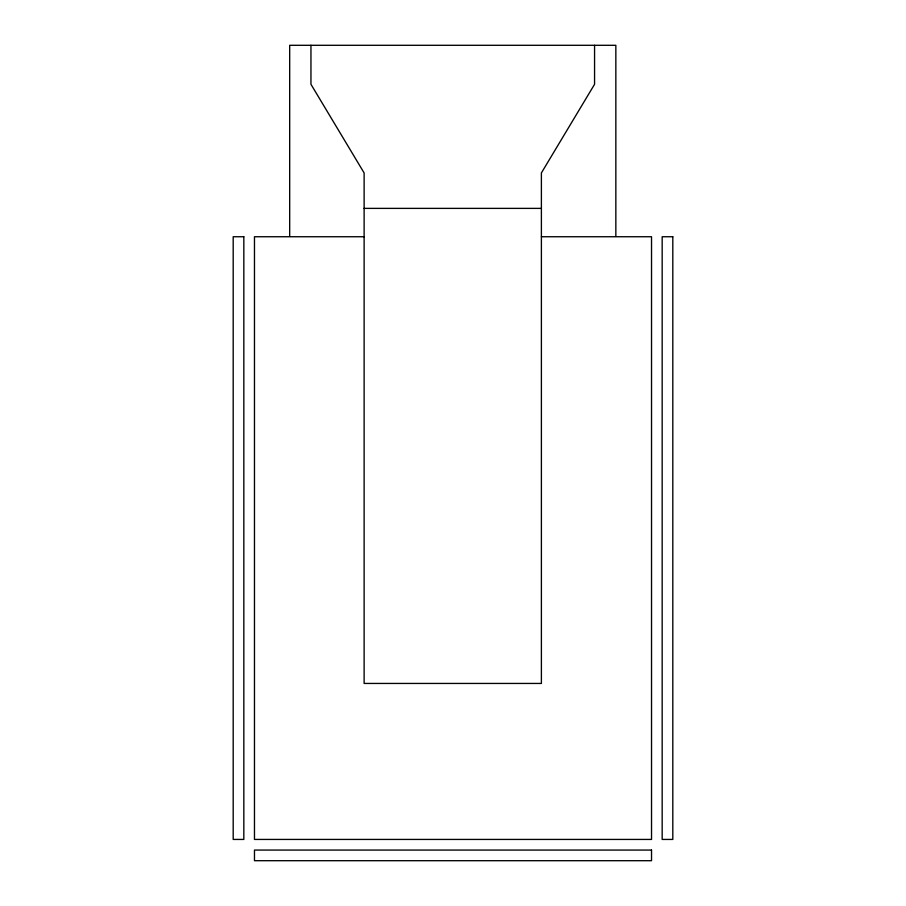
<?xml version="1.0" encoding="UTF-8"?>
<svg xmlns="http://www.w3.org/2000/svg" width="906" height="906" viewBox="0 0 906 906"><rect width="100%" height="100%" fill="white"/><g stroke="black" fill="none" stroke-linecap="round" stroke-linejoin="round"><path stroke-width="1.36" d="M364.121 208.38L541.392 208.38M364.121 236.738L254.473 236.738L254.473 839.432L651.527 839.432L651.527 236.738L541.392 236.738M615.842 236.353L615.842 45.3L289.682 45.3L289.682 236.353M594.562 45.3L594.562 84.292L541.392 172.933L541.392 683.441L364.121 683.441L364.121 172.933L310.951 84.292L310.951 45.3M243.827 236.738L233.193 236.738L233.193 839.432L243.827 839.432L243.827 236.738M672.807 236.738L662.173 236.738L662.173 839.432L672.807 839.432L672.807 236.738M651.527 850.066L254.473 850.066L254.473 860.7L651.527 860.7L651.527 850.066"/></g></svg>
